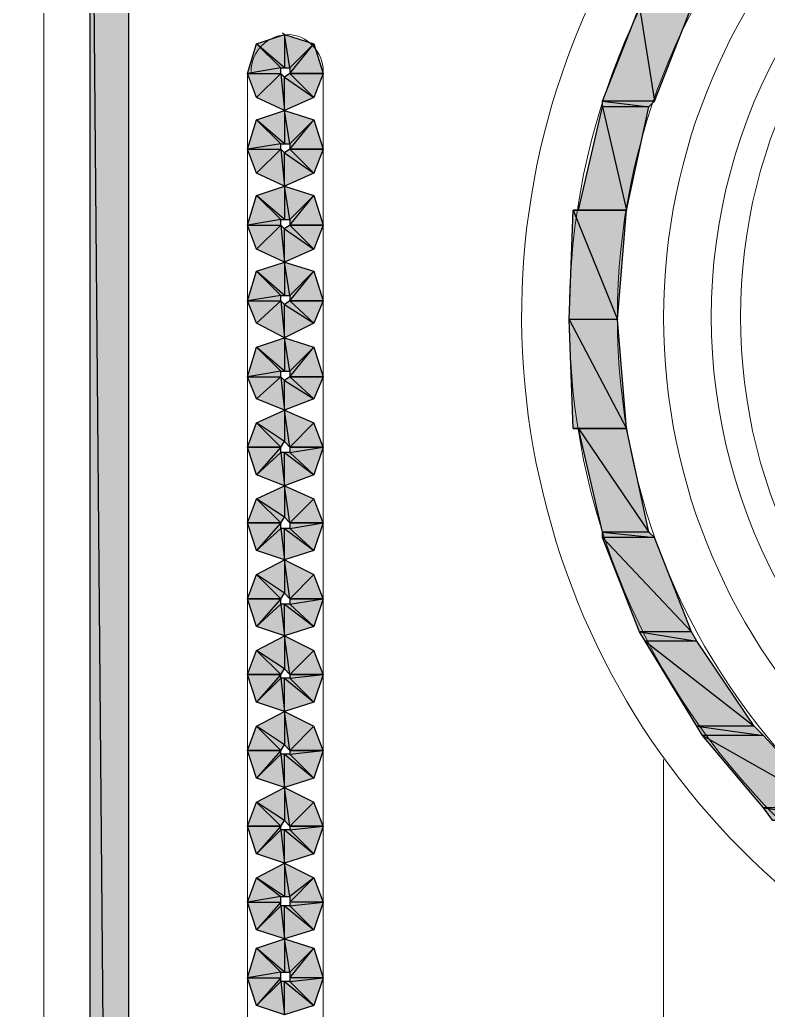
# Model space of a CAD drawing. Header units: millimetres. Extents: x 50 to 186, y -32 to 33.
# Drawn here: x 116.082 to 116.647, y -7.068 to -6.32 of the extents above; entities that cross this region are included whole.
import ezdxf

# ---------------------------------------------------------------- set-up
doc = ezdxf.new("R2010")
doc.units = ezdxf.units.MM
doc.layers.add('Prumada Eletrica', color=40, linetype='Continuous', lineweight=30)

msp = doc.modelspace()

# ---------------------------------------------------------------- hatches: boundary and pattern name
at = {"layer": 'Prumada Eletrica', "true_color": 0x000007}
h = msp.add_hatch(color=7, dxfattribs=at)
h.paths.add_polyline_path([(116.16438, -5.98433), (116.13505, -5.98433), (116.16438, -9.32817)])
h.paths.add_polyline_path([(116.13505, -5.98433), (116.16438, -9.32817), (116.13505, -9.32817)])
h = msp.add_hatch(color=7, dxfattribs=at)
h.paths.add_polyline_path([(116.589, -6.30977), (116.54989, -6.30977), (116.56106, -6.38101)])
h.paths.add_polyline_path([(116.54989, -6.30977), (116.56106, -6.38101), (116.52195, -6.38101)])
h = msp.add_hatch(color=7, dxfattribs=at)
h.paths.add_polyline_path([(116.31104, -6.36006), (116.2859, -6.36006), (116.30406, -6.33771)])
h.paths.add_polyline_path([(116.2859, -6.36006), (116.30406, -6.33771), (116.2859, -6.35587)])
h.paths.add_polyline_path([(116.30406, -6.33771), (116.2859, -6.35587), (116.28171, -6.33073)])
h.paths.add_polyline_path([(116.2859, -6.35587), (116.28171, -6.33073), (116.28171, -6.35587)])
h.paths.add_polyline_path([(116.28171, -6.33073), (116.28171, -6.35587), (116.26076, -6.33771)])
h.paths.add_polyline_path([(116.28171, -6.35587), (116.26076, -6.33771), (116.27892, -6.35587)])
h.paths.add_polyline_path([(116.26076, -6.33771), (116.27892, -6.35587), (116.25378, -6.36006)])
h.paths.add_polyline_path([(116.27892, -6.35587), (116.25378, -6.36006), (116.27892, -6.36006)])
h.paths.add_polyline_path([(116.25378, -6.36006), (116.27892, -6.36006), (116.26076, -6.37822)])
h = msp.add_hatch(color=7, dxfattribs=at)
h.paths.add_polyline_path([(116.26076, -6.37822), (116.27892, -6.36006), (116.28171, -6.38799)])
h.paths.add_polyline_path([(116.27892, -6.36006), (116.28171, -6.38799), (116.28171, -6.36285)])
h.paths.add_polyline_path([(116.28171, -6.38799), (116.28171, -6.36285), (116.30406, -6.37822)])
h.paths.add_polyline_path([(116.28171, -6.36285), (116.30406, -6.37822), (116.2859, -6.36006)])
h.paths.add_polyline_path([(116.30406, -6.37822), (116.2859, -6.36006), (116.31104, -6.36006)])
h = msp.add_hatch(color=7, dxfattribs=at)
h.paths.add_polyline_path([(116.55687, -6.3852), (116.52195, -6.3852), (116.54011, -6.46342)])
h.paths.add_polyline_path([(116.52195, -6.3852), (116.54011, -6.46342), (116.5038, -6.46342)])
h = msp.add_hatch(color=7, dxfattribs=at)
h.paths.add_polyline_path([(116.56106, -6.38101), (116.52195, -6.38101), (116.55687, -6.3852)])
h.paths.add_polyline_path([(116.52195, -6.38101), (116.55687, -6.3852), (116.52195, -6.3852)])
h = msp.add_hatch(color=7, dxfattribs=at)
h.paths.add_polyline_path([(116.31104, -6.41732), (116.2859, -6.41732), (116.30406, -6.39498)])
h.paths.add_polyline_path([(116.2859, -6.41732), (116.30406, -6.39498), (116.2859, -6.41313)])
h.paths.add_polyline_path([(116.30406, -6.39498), (116.2859, -6.41313), (116.28171, -6.38799)])
h.paths.add_polyline_path([(116.2859, -6.41313), (116.28171, -6.38799), (116.28171, -6.41313)])
h.paths.add_polyline_path([(116.28171, -6.38799), (116.28171, -6.41313), (116.26076, -6.39498)])
h.paths.add_polyline_path([(116.28171, -6.41313), (116.26076, -6.39498), (116.27892, -6.41313)])
h.paths.add_polyline_path([(116.26076, -6.39498), (116.27892, -6.41313), (116.25378, -6.41732)])
h.paths.add_polyline_path([(116.27892, -6.41313), (116.25378, -6.41732), (116.27892, -6.41732)])
h.paths.add_polyline_path([(116.25378, -6.41732), (116.27892, -6.41732), (116.26076, -6.43548)])
h = msp.add_hatch(color=7, dxfattribs=at)
h.paths.add_polyline_path([(116.26076, -6.43548), (116.27892, -6.41732), (116.28171, -6.44526)])
h.paths.add_polyline_path([(116.27892, -6.41732), (116.28171, -6.44526), (116.28171, -6.42012)])
h.paths.add_polyline_path([(116.28171, -6.44526), (116.28171, -6.42012), (116.30406, -6.43548)])
h.paths.add_polyline_path([(116.28171, -6.42012), (116.30406, -6.43548), (116.2859, -6.41732)])
h.paths.add_polyline_path([(116.30406, -6.43548), (116.2859, -6.41732), (116.31104, -6.41732)])
h = msp.add_hatch(color=7, dxfattribs=at)
h.paths.add_polyline_path([(116.31104, -6.47459), (116.2859, -6.47459), (116.30406, -6.45224)])
h.paths.add_polyline_path([(116.2859, -6.47459), (116.30406, -6.45224), (116.2859, -6.4704)])
h.paths.add_polyline_path([(116.30406, -6.45224), (116.2859, -6.4704), (116.28171, -6.44526)])
h.paths.add_polyline_path([(116.2859, -6.4704), (116.28171, -6.44526), (116.28171, -6.4704)])
h.paths.add_polyline_path([(116.28171, -6.44526), (116.28171, -6.4704), (116.26076, -6.45224)])
h.paths.add_polyline_path([(116.28171, -6.4704), (116.26076, -6.45224), (116.27892, -6.4704)])
h.paths.add_polyline_path([(116.26076, -6.45224), (116.27892, -6.4704), (116.25378, -6.47459)])
h.paths.add_polyline_path([(116.27892, -6.4704), (116.25378, -6.47459), (116.27892, -6.47459)])
h.paths.add_polyline_path([(116.25378, -6.47459), (116.27892, -6.47459), (116.26076, -6.49275)])
h = msp.add_hatch(color=7, dxfattribs=at)
h.paths.add_polyline_path([(116.54011, -6.46342), (116.49961, -6.46342), (116.53313, -6.54583)])
h.paths.add_polyline_path([(116.49961, -6.46342), (116.53313, -6.54583), (116.49681, -6.54583)])
h = msp.add_hatch(color=7, dxfattribs=at)
h.paths.add_polyline_path([(116.26076, -6.49275), (116.27892, -6.47459), (116.28171, -6.50253)])
h.paths.add_polyline_path([(116.27892, -6.47459), (116.28171, -6.50253), (116.28171, -6.47739)])
h.paths.add_polyline_path([(116.28171, -6.50253), (116.28171, -6.47739), (116.30406, -6.49275)])
h.paths.add_polyline_path([(116.28171, -6.47739), (116.30406, -6.49275), (116.2859, -6.47459)])
h.paths.add_polyline_path([(116.30406, -6.49275), (116.2859, -6.47459), (116.31104, -6.47459)])
h = msp.add_hatch(color=7, dxfattribs=at)
h.paths.add_polyline_path([(116.31104, -6.53186), (116.2859, -6.53186), (116.30406, -6.50951)])
h.paths.add_polyline_path([(116.2859, -6.53186), (116.30406, -6.50951), (116.2859, -6.52767)])
h.paths.add_polyline_path([(116.30406, -6.50951), (116.2859, -6.52767), (116.28171, -6.50253)])
h.paths.add_polyline_path([(116.2859, -6.52767), (116.28171, -6.50253), (116.28171, -6.52767)])
h.paths.add_polyline_path([(116.28171, -6.50253), (116.28171, -6.52767), (116.26076, -6.50951)])
h.paths.add_polyline_path([(116.28171, -6.52767), (116.26076, -6.50951), (116.27892, -6.52767)])
h.paths.add_polyline_path([(116.26076, -6.50951), (116.27892, -6.52767), (116.25378, -6.53186)])
h.paths.add_polyline_path([(116.27892, -6.52767), (116.25378, -6.53186), (116.27892, -6.53186)])
h.paths.add_polyline_path([(116.25378, -6.53186), (116.27892, -6.53186), (116.26076, -6.54862)])
h = msp.add_hatch(color=7, dxfattribs=at)
h.paths.add_polyline_path([(116.26076, -6.54862), (116.27892, -6.53186), (116.28171, -6.55979)])
h.paths.add_polyline_path([(116.27892, -6.53186), (116.28171, -6.55979), (116.28171, -6.53465)])
h.paths.add_polyline_path([(116.28171, -6.55979), (116.28171, -6.53465), (116.30406, -6.54862)])
h.paths.add_polyline_path([(116.28171, -6.53465), (116.30406, -6.54862), (116.2859, -6.53186)])
h.paths.add_polyline_path([(116.30406, -6.54862), (116.2859, -6.53186), (116.31104, -6.53186)])
h = msp.add_hatch(color=7, dxfattribs=at)
h.paths.add_polyline_path([(116.53313, -6.54583), (116.49681, -6.54583), (116.54011, -6.62823)])
h.paths.add_polyline_path([(116.49681, -6.54583), (116.54011, -6.62823), (116.49961, -6.62823)])
h = msp.add_hatch(color=7, dxfattribs=at)
h.paths.add_polyline_path([(116.31104, -6.58913), (116.2859, -6.58913), (116.30406, -6.56678)])
h.paths.add_polyline_path([(116.2859, -6.58913), (116.30406, -6.56678), (116.2859, -6.58494)])
h.paths.add_polyline_path([(116.30406, -6.56678), (116.2859, -6.58494), (116.28171, -6.55979)])
h.paths.add_polyline_path([(116.2859, -6.58494), (116.28171, -6.55979), (116.28171, -6.58494)])
h.paths.add_polyline_path([(116.28171, -6.55979), (116.28171, -6.58494), (116.26076, -6.56678)])
h.paths.add_polyline_path([(116.28171, -6.58494), (116.26076, -6.56678), (116.27892, -6.58494)])
h.paths.add_polyline_path([(116.26076, -6.56678), (116.27892, -6.58494), (116.25378, -6.58913)])
h.paths.add_polyline_path([(116.27892, -6.58494), (116.25378, -6.58913), (116.27892, -6.58913)])
h.paths.add_polyline_path([(116.25378, -6.58913), (116.27892, -6.58913), (116.26076, -6.60589)])
h = msp.add_hatch(color=7, dxfattribs=at)
h.paths.add_polyline_path([(116.26076, -6.60589), (116.27892, -6.58913), (116.28171, -6.61427)])
h.paths.add_polyline_path([(116.27892, -6.58913), (116.28171, -6.61427), (116.28171, -6.59192)])
h.paths.add_polyline_path([(116.28171, -6.61427), (116.28171, -6.59192), (116.30406, -6.60589)])
h.paths.add_polyline_path([(116.28171, -6.59192), (116.30406, -6.60589), (116.2859, -6.58913)])
h.paths.add_polyline_path([(116.30406, -6.60589), (116.2859, -6.58913), (116.31104, -6.58913)])
h = msp.add_hatch(color=7, dxfattribs=at)
h.paths.add_polyline_path([(116.31104, -6.6422), (116.30406, -6.62404), (116.2859, -6.6422)])
h.paths.add_polyline_path([(116.30406, -6.62404), (116.2859, -6.6422), (116.28171, -6.61427)])
h.paths.add_polyline_path([(116.2859, -6.6422), (116.28171, -6.61427), (116.28171, -6.63801)])
h.paths.add_polyline_path([(116.28171, -6.61427), (116.28171, -6.63801), (116.26076, -6.62404)])
h.paths.add_polyline_path([(116.28171, -6.63801), (116.26076, -6.62404), (116.27892, -6.6422)])
h.paths.add_polyline_path([(116.26076, -6.62404), (116.27892, -6.6422), (116.25378, -6.6422)])
h = msp.add_hatch(color=7, dxfattribs=at)
h.paths.add_polyline_path([(116.54011, -6.62823), (116.5038, -6.62823), (116.55687, -6.70645)])
h.paths.add_polyline_path([(116.5038, -6.62823), (116.55687, -6.70645), (116.52195, -6.70645)])
h = msp.add_hatch(color=7, dxfattribs=at)
h.paths.add_polyline_path([(116.25378, -6.6422), (116.27892, -6.6422), (116.26076, -6.66315)])
h.paths.add_polyline_path([(116.27892, -6.6422), (116.26076, -6.66315), (116.27892, -6.64639)])
h.paths.add_polyline_path([(116.26076, -6.66315), (116.27892, -6.64639), (116.28171, -6.67153)])
h.paths.add_polyline_path([(116.27892, -6.64639), (116.28171, -6.67153), (116.28171, -6.64639)])
h.paths.add_polyline_path([(116.28171, -6.67153), (116.28171, -6.64639), (116.30406, -6.66315)])
h.paths.add_polyline_path([(116.28171, -6.64639), (116.30406, -6.66315), (116.2859, -6.64639)])
h.paths.add_polyline_path([(116.30406, -6.66315), (116.2859, -6.64639), (116.31104, -6.6422)])
h.paths.add_polyline_path([(116.2859, -6.64639), (116.31104, -6.6422), (116.2859, -6.6422)])
h = msp.add_hatch(color=7, dxfattribs=at)
h.paths.add_polyline_path([(116.31104, -6.69947), (116.30406, -6.68131), (116.2859, -6.69947)])
h.paths.add_polyline_path([(116.30406, -6.68131), (116.2859, -6.69947), (116.28171, -6.67153)])
h.paths.add_polyline_path([(116.2859, -6.69947), (116.28171, -6.67153), (116.28171, -6.69528)])
h.paths.add_polyline_path([(116.28171, -6.67153), (116.28171, -6.69528), (116.26076, -6.68131)])
h.paths.add_polyline_path([(116.28171, -6.69528), (116.26076, -6.68131), (116.27892, -6.69947)])
h.paths.add_polyline_path([(116.26076, -6.68131), (116.27892, -6.69947), (116.25378, -6.69947)])
h = msp.add_hatch(color=7, dxfattribs=at)
h.paths.add_polyline_path([(116.25378, -6.69947), (116.27892, -6.69947), (116.26076, -6.72042)])
h.paths.add_polyline_path([(116.27892, -6.69947), (116.26076, -6.72042), (116.27892, -6.70366)])
h.paths.add_polyline_path([(116.26076, -6.72042), (116.27892, -6.70366), (116.28171, -6.7274)])
h.paths.add_polyline_path([(116.27892, -6.70366), (116.28171, -6.7274), (116.28171, -6.70366)])
h.paths.add_polyline_path([(116.28171, -6.7274), (116.28171, -6.70366), (116.30406, -6.72042)])
h.paths.add_polyline_path([(116.28171, -6.70366), (116.30406, -6.72042), (116.2859, -6.70366)])
h.paths.add_polyline_path([(116.30406, -6.72042), (116.2859, -6.70366), (116.31104, -6.69947)])
h.paths.add_polyline_path([(116.2859, -6.70366), (116.31104, -6.69947), (116.2859, -6.69947)])
h = msp.add_hatch(color=7, dxfattribs=at)
h.paths.add_polyline_path([(116.55687, -6.70645), (116.52195, -6.70645), (116.56106, -6.71064)])
h.paths.add_polyline_path([(116.52195, -6.70645), (116.56106, -6.71064), (116.52195, -6.71064)])
h = msp.add_hatch(color=7, dxfattribs=at)
h.paths.add_polyline_path([(116.56106, -6.71064), (116.52195, -6.71064), (116.589, -6.78188)])
h.paths.add_polyline_path([(116.52195, -6.71064), (116.589, -6.78188), (116.54989, -6.78188)])
h = msp.add_hatch(color=7, dxfattribs=at)
h.paths.add_polyline_path([(116.31104, -6.75674), (116.30406, -6.73858), (116.2859, -6.75674)])
h.paths.add_polyline_path([(116.30406, -6.73858), (116.2859, -6.75674), (116.28171, -6.7274)])
h.paths.add_polyline_path([(116.2859, -6.75674), (116.28171, -6.7274), (116.28171, -6.75255)])
h.paths.add_polyline_path([(116.28171, -6.7274), (116.28171, -6.75255), (116.26076, -6.73858)])
h.paths.add_polyline_path([(116.28171, -6.75255), (116.26076, -6.73858), (116.27892, -6.75674)])
h.paths.add_polyline_path([(116.26076, -6.73858), (116.27892, -6.75674), (116.25378, -6.75674)])
h = msp.add_hatch(color=7, dxfattribs=at)
h.paths.add_polyline_path([(116.25378, -6.75674), (116.27892, -6.75674), (116.26076, -6.77769)])
h.paths.add_polyline_path([(116.27892, -6.75674), (116.26076, -6.77769), (116.27892, -6.76093)])
h.paths.add_polyline_path([(116.26076, -6.77769), (116.27892, -6.76093), (116.28171, -6.78467)])
h.paths.add_polyline_path([(116.27892, -6.76093), (116.28171, -6.78467), (116.28171, -6.76093)])
h.paths.add_polyline_path([(116.28171, -6.78467), (116.28171, -6.76093), (116.30406, -6.77769)])
h.paths.add_polyline_path([(116.28171, -6.76093), (116.30406, -6.77769), (116.2859, -6.76093)])
h.paths.add_polyline_path([(116.30406, -6.77769), (116.2859, -6.76093), (116.31104, -6.75674)])
h.paths.add_polyline_path([(116.2859, -6.76093), (116.31104, -6.75674), (116.2859, -6.75674)])
h = msp.add_hatch(color=7, dxfattribs=at)
h.paths.add_polyline_path([(116.589, -6.78188), (116.54989, -6.78188), (116.59319, -6.78886)])
h.paths.add_polyline_path([(116.54989, -6.78188), (116.59319, -6.78886), (116.55408, -6.78886)])
h = msp.add_hatch(color=7, dxfattribs=at)
h.paths.add_polyline_path([(116.31104, -6.814), (116.30406, -6.79585), (116.2859, -6.814)])
h.paths.add_polyline_path([(116.30406, -6.79585), (116.2859, -6.814), (116.28171, -6.78467)])
h.paths.add_polyline_path([(116.2859, -6.814), (116.28171, -6.78467), (116.28171, -6.80981)])
h.paths.add_polyline_path([(116.28171, -6.78467), (116.28171, -6.80981), (116.26076, -6.79585)])
h.paths.add_polyline_path([(116.28171, -6.80981), (116.26076, -6.79585), (116.27892, -6.814)])
h.paths.add_polyline_path([(116.26076, -6.79585), (116.27892, -6.814), (116.25378, -6.814)])
h = msp.add_hatch(color=7, dxfattribs=at)
h.paths.add_polyline_path([(116.59319, -6.78886), (116.55408, -6.78886), (116.63649, -6.85311)])
h.paths.add_polyline_path([(116.55408, -6.78886), (116.63649, -6.85311), (116.59319, -6.85311)])
h = msp.add_hatch(color=7, dxfattribs=at)
h.paths.add_polyline_path([(116.25378, -6.814), (116.27892, -6.814), (116.26076, -6.83496)])
h.paths.add_polyline_path([(116.27892, -6.814), (116.26076, -6.83496), (116.27892, -6.8168)])
h.paths.add_polyline_path([(116.26076, -6.83496), (116.27892, -6.8168), (116.28171, -6.84194)])
h.paths.add_polyline_path([(116.27892, -6.8168), (116.28171, -6.84194), (116.28171, -6.8168)])
h.paths.add_polyline_path([(116.28171, -6.84194), (116.28171, -6.8168), (116.30406, -6.83496)])
h.paths.add_polyline_path([(116.28171, -6.8168), (116.30406, -6.83496), (116.2859, -6.8168)])
h.paths.add_polyline_path([(116.30406, -6.83496), (116.2859, -6.8168), (116.31104, -6.814)])
h.paths.add_polyline_path([(116.2859, -6.8168), (116.31104, -6.814), (116.2859, -6.814)])
h = msp.add_hatch(color=7, dxfattribs=at)
h.paths.add_polyline_path([(116.31104, -6.87127), (116.30406, -6.85311), (116.2859, -6.87127)])
h.paths.add_polyline_path([(116.30406, -6.85311), (116.2859, -6.87127), (116.28171, -6.84194)])
h.paths.add_polyline_path([(116.2859, -6.87127), (116.28171, -6.84194), (116.28171, -6.86708)])
h.paths.add_polyline_path([(116.28171, -6.84194), (116.28171, -6.86708), (116.26076, -6.85311)])
h.paths.add_polyline_path([(116.28171, -6.86708), (116.26076, -6.85311), (116.27892, -6.87127)])
h.paths.add_polyline_path([(116.26076, -6.85311), (116.27892, -6.87127), (116.25378, -6.87127)])
h = msp.add_hatch(color=7, dxfattribs=at)
h.paths.add_polyline_path([(116.63649, -6.85311), (116.59319, -6.85311), (116.64347, -6.8601)])
h.paths.add_polyline_path([(116.59319, -6.85311), (116.64347, -6.8601), (116.59738, -6.8601)])
h = msp.add_hatch(color=7, dxfattribs=at)
h.paths.add_polyline_path([(116.64347, -6.8601), (116.59738, -6.8601), (116.69375, -6.91457)])
h.paths.add_polyline_path([(116.59738, -6.8601), (116.69375, -6.91457), (116.64347, -6.91457)])
h = msp.add_hatch(color=7, dxfattribs=at)
h.paths.add_polyline_path([(116.25378, -6.87127), (116.27892, -6.87127), (116.26076, -6.89222)])
h.paths.add_polyline_path([(116.27892, -6.87127), (116.26076, -6.89222), (116.27892, -6.87406)])
h.paths.add_polyline_path([(116.26076, -6.89222), (116.27892, -6.87406), (116.28171, -6.89921)])
h.paths.add_polyline_path([(116.27892, -6.87406), (116.28171, -6.89921), (116.28171, -6.87406)])
h.paths.add_polyline_path([(116.28171, -6.89921), (116.28171, -6.87406), (116.30406, -6.89222)])
h.paths.add_polyline_path([(116.28171, -6.87406), (116.30406, -6.89222), (116.2859, -6.87406)])
h.paths.add_polyline_path([(116.30406, -6.89222), (116.2859, -6.87406), (116.31104, -6.87127)])
h.paths.add_polyline_path([(116.2859, -6.87406), (116.31104, -6.87127), (116.2859, -6.87127)])
h = msp.add_hatch(color=7, dxfattribs=at)
h.paths.add_polyline_path([(116.31104, -6.92854), (116.30406, -6.91038), (116.2859, -6.92854)])
h.paths.add_polyline_path([(116.30406, -6.91038), (116.2859, -6.92854), (116.28171, -6.89921)])
h.paths.add_polyline_path([(116.2859, -6.92854), (116.28171, -6.89921), (116.28171, -6.92435)])
h.paths.add_polyline_path([(116.28171, -6.89921), (116.28171, -6.92435), (116.26076, -6.91038)])
h.paths.add_polyline_path([(116.28171, -6.92435), (116.26076, -6.91038), (116.27892, -6.92854)])
h.paths.add_polyline_path([(116.26076, -6.91038), (116.27892, -6.92854), (116.25378, -6.92854)])
h = msp.add_hatch(color=7, dxfattribs=at)
h.paths.add_polyline_path([(116.69375, -6.91457), (116.64347, -6.91457), (116.70772, -6.92435)])
h.paths.add_polyline_path([(116.64347, -6.91457), (116.70772, -6.92435), (116.65046, -6.92435)])
h = msp.add_hatch(color=7, dxfattribs=at)
h.paths.add_polyline_path([(116.25378, -6.92854), (116.27892, -6.92854), (116.26076, -6.94949)])
h.paths.add_polyline_path([(116.27892, -6.92854), (116.26076, -6.94949), (116.27892, -6.93133)])
h.paths.add_polyline_path([(116.26076, -6.94949), (116.27892, -6.93133), (116.28171, -6.95647)])
h.paths.add_polyline_path([(116.27892, -6.93133), (116.28171, -6.95647), (116.28171, -6.93133)])
h.paths.add_polyline_path([(116.28171, -6.95647), (116.28171, -6.93133), (116.30406, -6.94949)])
h.paths.add_polyline_path([(116.28171, -6.93133), (116.30406, -6.94949), (116.2859, -6.93133)])
h.paths.add_polyline_path([(116.30406, -6.94949), (116.2859, -6.93133), (116.31104, -6.92854)])
h.paths.add_polyline_path([(116.2859, -6.93133), (116.31104, -6.92854), (116.2859, -6.92854)])
h = msp.add_hatch(color=7, dxfattribs=at)
h.paths.add_polyline_path([(116.30406, -7.00676), (116.2859, -6.9886), (116.31104, -6.98581)])
h.paths.add_polyline_path([(116.2859, -6.9886), (116.31104, -6.98581), (116.2859, -6.98581)])
h.paths.add_polyline_path([(116.31104, -6.98581), (116.2859, -6.98581), (116.30406, -6.96765)])
h.paths.add_polyline_path([(116.2859, -6.98581), (116.30406, -6.96765), (116.2859, -6.98161)])
h.paths.add_polyline_path([(116.30406, -6.96765), (116.2859, -6.98161), (116.28171, -6.95647)])
h.paths.add_polyline_path([(116.2859, -6.98161), (116.28171, -6.95647), (116.28171, -6.98161)])
h.paths.add_polyline_path([(116.28171, -6.95647), (116.28171, -6.98161), (116.26076, -6.96765)])
h.paths.add_polyline_path([(116.28171, -6.98161), (116.26076, -6.96765), (116.27892, -6.98161)])
h.paths.add_polyline_path([(116.26076, -6.96765), (116.27892, -6.98161), (116.25378, -6.98581)])
h.paths.add_polyline_path([(116.27892, -6.98161), (116.25378, -6.98581), (116.27892, -6.98581)])
h.paths.add_polyline_path([(116.25378, -6.98581), (116.27892, -6.98581), (116.26076, -7.00676)])
h.paths.add_polyline_path([(116.27892, -6.98581), (116.26076, -7.00676), (116.27892, -6.9886)])
h.paths.add_polyline_path([(116.26076, -7.00676), (116.27892, -6.9886), (116.28171, -7.01374)])
h.paths.add_polyline_path([(116.27892, -6.9886), (116.28171, -7.01374), (116.28171, -6.9886)])
h.paths.add_polyline_path([(116.28171, -7.01374), (116.28171, -6.9886), (116.30406, -7.00676)])
h.paths.add_polyline_path([(116.28171, -6.9886), (116.30406, -7.00676), (116.2859, -6.9886)])
h = msp.add_hatch(color=7, dxfattribs=at)
h.paths.add_polyline_path([(116.30406, -7.06402), (116.2859, -7.04587), (116.31104, -7.04307)])
h.paths.add_polyline_path([(116.2859, -7.04587), (116.31104, -7.04307), (116.2859, -7.04307)])
h.paths.add_polyline_path([(116.31104, -7.04307), (116.2859, -7.04307), (116.30406, -7.02072)])
h.paths.add_polyline_path([(116.2859, -7.04307), (116.30406, -7.02072), (116.2859, -7.03888)])
h.paths.add_polyline_path([(116.30406, -7.02072), (116.2859, -7.03888), (116.28171, -7.01374)])
h.paths.add_polyline_path([(116.2859, -7.03888), (116.28171, -7.01374), (116.28171, -7.03888)])
h.paths.add_polyline_path([(116.28171, -7.01374), (116.28171, -7.03888), (116.26076, -7.02072)])
h.paths.add_polyline_path([(116.28171, -7.03888), (116.26076, -7.02072), (116.27892, -7.03888)])
h.paths.add_polyline_path([(116.26076, -7.02072), (116.27892, -7.03888), (116.25378, -7.04307)])
h.paths.add_polyline_path([(116.27892, -7.03888), (116.25378, -7.04307), (116.27892, -7.04307)])
h.paths.add_polyline_path([(116.25378, -7.04307), (116.27892, -7.04307), (116.26076, -7.06402)])
h.paths.add_polyline_path([(116.27892, -7.04307), (116.26076, -7.06402), (116.27892, -7.04587)])
h.paths.add_polyline_path([(116.26076, -7.06402), (116.27892, -7.04587), (116.28171, -7.07101)])
h.paths.add_polyline_path([(116.27892, -7.04587), (116.28171, -7.07101), (116.28171, -7.04587)])
h.paths.add_polyline_path([(116.28171, -7.07101), (116.28171, -7.04587), (116.30406, -7.06402)])
h.paths.add_polyline_path([(116.28171, -7.04587), (116.30406, -7.06402), (116.2859, -7.04587)])

# ---------------------------------------------------------------- linework, layer by layer
at = {"layer": 'Prumada Eletrica', "color": 7, "linetype": 'Continuous', "lineweight": 20, "true_color": 0x000007}
for points in [[(114.24803, -5.61978), (116.10013, -5.61978), (116.10013, -9.32817), (114.24803, -9.32817)], [(116.10013, -5.61978), (117.95223, -5.61978), (117.95223, -9.32817), (116.10013, -9.32817)]]:
    msp.add_lwpolyline(points, close=True, dxfattribs=at)
for points in [[(116.16438, -9.32817), (116.16438, -5.76923), (116.16438, -5.76923)], [(116.10013, -5.84884), (116.10013, -9.32817), (114.24803, -9.32817), (114.24803, -5.84884)], [(117.95223, -5.84884), (117.95223, -9.32817), (116.10013, -9.32817), (116.10013, -5.84884)], [(116.13505, -5.98433), (116.13505, -9.32817), (116.16438, -9.32817), (116.12108, -9.32817)], [(116.28171, -6.33073), (116.28031, -6.32933), (116.28031, -6.32933)], [(116.25378, -7.26795), (116.25378, -6.36006), (116.25378, -6.36006)], [(116.31104, -6.36006), (116.31104, -7.26795), (116.31104, -7.26795)], [(116.28171, -6.80004), (116.28171, -6.78467), (116.28171, -6.78467)], [(116.56805, -7.22186), (116.56805, -6.87825), (116.56805, -6.87825)]]:
    msp.add_lwpolyline(points, dxfattribs=at)
at = {"layer": 'Prumada Eletrica', "color": 7, "linetype": 'Continuous', "lineweight": -2, "true_color": 0x000007}
for points in [[(116.16438, -5.98433), (116.13505, -5.98433), (116.16438, -9.32817)], [(116.13505, -5.98433), (116.16438, -9.32817), (116.13505, -9.32817)], [(116.54989, -6.30977), (116.56106, -6.38101), (116.52195, -6.38101)], [(116.589, -6.30977), (116.54989, -6.30977), (116.56106, -6.38101)], [(116.28171, -6.33073), (116.28171, -6.35587), (116.26076, -6.33771)], [(116.30406, -6.33771), (116.2859, -6.35587), (116.28171, -6.33073)], [(116.2859, -6.35587), (116.28171, -6.33073), (116.28171, -6.35587)], [(116.26076, -6.33771), (116.27892, -6.35587), (116.25378, -6.36006)], [(116.28171, -6.35587), (116.26076, -6.33771), (116.27892, -6.35587)], [(116.31104, -6.36006), (116.2859, -6.36006), (116.30406, -6.33771)], [(116.2859, -6.36006), (116.30406, -6.33771), (116.2859, -6.35587)], [(116.27892, -6.35587), (116.25378, -6.36006), (116.27892, -6.36006)], [(116.25378, -6.36006), (116.27892, -6.36006), (116.26076, -6.37822)], [(116.26076, -6.37822), (116.27892, -6.36006), (116.28171, -6.38799)], [(116.27892, -6.36006), (116.28171, -6.38799), (116.28171, -6.36285)], [(116.28171, -6.36285), (116.30406, -6.37822), (116.2859, -6.36006)], [(116.28171, -6.38799), (116.28171, -6.36285), (116.30406, -6.37822)], [(116.30406, -6.37822), (116.2859, -6.36006), (116.31104, -6.36006)], [(116.52195, -6.3852), (116.54011, -6.46342), (116.5038, -6.46342)], [(116.56106, -6.38101), (116.52195, -6.38101), (116.55687, -6.3852)], [(116.52195, -6.38101), (116.55687, -6.3852), (116.52195, -6.3852)], [(116.55687, -6.3852), (116.52195, -6.3852), (116.54011, -6.46342)], [(116.26076, -6.39498), (116.27892, -6.41313), (116.25378, -6.41732)], [(116.28171, -6.38799), (116.28171, -6.41313), (116.26076, -6.39498)], [(116.28171, -6.41313), (116.26076, -6.39498), (116.27892, -6.41313)], [(116.30406, -6.39498), (116.2859, -6.41313), (116.28171, -6.38799)], [(116.2859, -6.41313), (116.28171, -6.38799), (116.28171, -6.41313)], [(116.31104, -6.41732), (116.2859, -6.41732), (116.30406, -6.39498)], [(116.2859, -6.41732), (116.30406, -6.39498), (116.2859, -6.41313)], [(116.27892, -6.41313), (116.25378, -6.41732), (116.27892, -6.41732)], [(116.25378, -6.41732), (116.27892, -6.41732), (116.26076, -6.43548)], [(116.26076, -6.43548), (116.27892, -6.41732), (116.28171, -6.44526)], [(116.27892, -6.41732), (116.28171, -6.44526), (116.28171, -6.42012)], [(116.28171, -6.42012), (116.30406, -6.43548), (116.2859, -6.41732)], [(116.30406, -6.43548), (116.2859, -6.41732), (116.31104, -6.41732)], [(116.28171, -6.44526), (116.28171, -6.42012), (116.30406, -6.43548)], [(116.28171, -6.44526), (116.28171, -6.4704), (116.26076, -6.45224)], [(116.30406, -6.45224), (116.2859, -6.4704), (116.28171, -6.44526)], [(116.2859, -6.4704), (116.28171, -6.44526), (116.28171, -6.4704)], [(116.26076, -6.45224), (116.27892, -6.4704), (116.25378, -6.47459)], [(116.28171, -6.4704), (116.26076, -6.45224), (116.27892, -6.4704)], [(116.31104, -6.47459), (116.2859, -6.47459), (116.30406, -6.45224)], [(116.2859, -6.47459), (116.30406, -6.45224), (116.2859, -6.4704)], [(116.49961, -6.46342), (116.53313, -6.54583), (116.49681, -6.54583)], [(116.5038, -6.46342), (116.54011, -6.46342), (116.49961, -6.46342)], [(116.54011, -6.46342), (116.49961, -6.46342), (116.53313, -6.54583)], [(116.54011, -6.46342), (116.5038, -6.46342)], [(116.27892, -6.4704), (116.25378, -6.47459), (116.27892, -6.47459)], [(116.25378, -6.47459), (116.27892, -6.47459), (116.26076, -6.49275)], [(116.26076, -6.49275), (116.27892, -6.47459), (116.28171, -6.50253)], [(116.27892, -6.47459), (116.28171, -6.50253), (116.28171, -6.47739)], [(116.28171, -6.47739), (116.30406, -6.49275), (116.2859, -6.47459)], [(116.30406, -6.49275), (116.2859, -6.47459), (116.31104, -6.47459)], [(116.28171, -6.50253), (116.28171, -6.47739), (116.30406, -6.49275)], [(116.28171, -6.50253), (116.28171, -6.52767), (116.26076, -6.50951)], [(116.30406, -6.50951), (116.2859, -6.52767), (116.28171, -6.50253)], [(116.2859, -6.52767), (116.28171, -6.50253), (116.28171, -6.52767)], [(116.26076, -6.50951), (116.27892, -6.52767), (116.25378, -6.53186)], [(116.28171, -6.52767), (116.26076, -6.50951), (116.27892, -6.52767)], [(116.31104, -6.53186), (116.2859, -6.53186), (116.30406, -6.50951)], [(116.2859, -6.53186), (116.30406, -6.50951), (116.2859, -6.52767)], [(116.27892, -6.52767), (116.25378, -6.53186), (116.27892, -6.53186)], [(116.25378, -6.53186), (116.27892, -6.53186), (116.26076, -6.54862)], [(116.26076, -6.54862), (116.27892, -6.53186), (116.28171, -6.55979)], [(116.27892, -6.53186), (116.28171, -6.55979), (116.28171, -6.53465)], [(116.28171, -6.53465), (116.30406, -6.54862), (116.2859, -6.53186)], [(116.28171, -6.55979), (116.28171, -6.53465), (116.30406, -6.54862)], [(116.30406, -6.54862), (116.2859, -6.53186), (116.31104, -6.53186)], [(116.53313, -6.54583), (116.49681, -6.54583), (116.54011, -6.62823)], [(116.49681, -6.54583), (116.54011, -6.62823), (116.49961, -6.62823)], [(116.26076, -6.56678), (116.27892, -6.58494), (116.25378, -6.58913)], [(116.28171, -6.55979), (116.28171, -6.58494), (116.26076, -6.56678)], [(116.28171, -6.58494), (116.26076, -6.56678), (116.27892, -6.58494)], [(116.30406, -6.56678), (116.2859, -6.58494), (116.28171, -6.55979)], [(116.2859, -6.58494), (116.28171, -6.55979), (116.28171, -6.58494)], [(116.31104, -6.58913), (116.2859, -6.58913), (116.30406, -6.56678)], [(116.2859, -6.58913), (116.30406, -6.56678), (116.2859, -6.58494)], [(116.27892, -6.58494), (116.25378, -6.58913), (116.27892, -6.58913)], [(116.25378, -6.58913), (116.27892, -6.58913), (116.26076, -6.60589)], [(116.26076, -6.60589), (116.27892, -6.58913), (116.28171, -6.61427)], [(116.27892, -6.58913), (116.28171, -6.61427), (116.28171, -6.59192)], [(116.28171, -6.59192), (116.30406, -6.60589), (116.2859, -6.58913)], [(116.30406, -6.60589), (116.2859, -6.58913), (116.31104, -6.58913)], [(116.28171, -6.61427), (116.28171, -6.59192), (116.30406, -6.60589)], [(116.28171, -6.61427), (116.28171, -6.63801), (116.26076, -6.62404)], [(116.30406, -6.62404), (116.2859, -6.6422), (116.28171, -6.61427)], [(116.2859, -6.6422), (116.28171, -6.61427), (116.28171, -6.63801)], [(116.26076, -6.62404), (116.27892, -6.6422), (116.25378, -6.6422)], [(116.28171, -6.63801), (116.26076, -6.62404), (116.27892, -6.6422)], [(116.31104, -6.6422), (116.30406, -6.62404), (116.2859, -6.6422)], [(116.54011, -6.62823), (116.49961, -6.62823)], [(116.49961, -6.62823), (116.54011, -6.62823), (116.5038, -6.62823)], [(116.54011, -6.62823), (116.5038, -6.62823), (116.55687, -6.70645)], [(116.5038, -6.62823), (116.55687, -6.70645), (116.52195, -6.70645)], [(116.25378, -6.6422), (116.27892, -6.6422), (116.26076, -6.66315)], [(116.27892, -6.6422), (116.26076, -6.66315), (116.27892, -6.64639)], [(116.26076, -6.66315), (116.27892, -6.64639), (116.28171, -6.67153)], [(116.27892, -6.64639), (116.28171, -6.67153), (116.28171, -6.64639)], [(116.28171, -6.67153), (116.28171, -6.64639), (116.30406, -6.66315)], [(116.28171, -6.64639), (116.30406, -6.66315), (116.2859, -6.64639)], [(116.30406, -6.66315), (116.2859, -6.64639), (116.31104, -6.6422)], [(116.2859, -6.64639), (116.31104, -6.6422), (116.2859, -6.6422)], [(116.28171, -6.67153), (116.28171, -6.69528), (116.26076, -6.68131)], [(116.30406, -6.68131), (116.2859, -6.69947), (116.28171, -6.67153)], [(116.2859, -6.69947), (116.28171, -6.67153), (116.28171, -6.69528)], [(116.26076, -6.68131), (116.27892, -6.69947), (116.25378, -6.69947)], [(116.28171, -6.69528), (116.26076, -6.68131), (116.27892, -6.69947)], [(116.31104, -6.69947), (116.30406, -6.68131), (116.2859, -6.69947)], [(116.25378, -6.69947), (116.27892, -6.69947), (116.26076, -6.72042)], [(116.27892, -6.69947), (116.26076, -6.72042), (116.27892, -6.70366)], [(116.30406, -6.72042), (116.2859, -6.70366), (116.31104, -6.69947)], [(116.2859, -6.70366), (116.31104, -6.69947), (116.2859, -6.69947)], [(116.26076, -6.72042), (116.27892, -6.70366), (116.28171, -6.7274)], [(116.27892, -6.70366), (116.28171, -6.7274), (116.28171, -6.70366)], [(116.28171, -6.7274), (116.28171, -6.70366), (116.30406, -6.72042)], [(116.28171, -6.70366), (116.30406, -6.72042), (116.2859, -6.70366)], [(116.55687, -6.70645), (116.52195, -6.70645), (116.56106, -6.71064)], [(116.52195, -6.70645), (116.56106, -6.71064), (116.52195, -6.71064)], [(116.56106, -6.71064), (116.52195, -6.71064), (116.589, -6.78188)], [(116.52195, -6.71064), (116.589, -6.78188), (116.54989, -6.78188)], [(116.28171, -6.7274), (116.28171, -6.75255), (116.26076, -6.73858)], [(116.30406, -6.73858), (116.2859, -6.75674), (116.28171, -6.7274)], [(116.2859, -6.75674), (116.28171, -6.7274), (116.28171, -6.75255)], [(116.26076, -6.73858), (116.27892, -6.75674), (116.25378, -6.75674)], [(116.28171, -6.75255), (116.26076, -6.73858), (116.27892, -6.75674)], [(116.31104, -6.75674), (116.30406, -6.73858), (116.2859, -6.75674)], [(116.25378, -6.75674), (116.27892, -6.75674), (116.26076, -6.77769)], [(116.27892, -6.75674), (116.26076, -6.77769), (116.27892, -6.76093)], [(116.26076, -6.77769), (116.27892, -6.76093), (116.28171, -6.78467)], [(116.27892, -6.76093), (116.28171, -6.78467), (116.28171, -6.76093)], [(116.28171, -6.78467), (116.28171, -6.76093), (116.30406, -6.77769)], [(116.28171, -6.76093), (116.30406, -6.77769), (116.2859, -6.76093)], [(116.30406, -6.77769), (116.2859, -6.76093), (116.31104, -6.75674)], [(116.2859, -6.76093), (116.31104, -6.75674), (116.2859, -6.75674)], [(116.589, -6.78188), (116.54989, -6.78188), (116.59319, -6.78886)], [(116.54989, -6.78188), (116.59319, -6.78886), (116.55408, -6.78886)], [(116.28171, -6.78467), (116.28171, -6.80981), (116.26076, -6.79585)], [(116.30406, -6.79585), (116.2859, -6.814), (116.28171, -6.78467)], [(116.2859, -6.814), (116.28171, -6.78467), (116.28171, -6.80981)], [(116.59319, -6.78886), (116.55408, -6.78886), (116.63649, -6.85311)], [(116.55408, -6.78886), (116.63649, -6.85311), (116.59319, -6.85311)], [(116.26076, -6.79585), (116.27892, -6.814), (116.25378, -6.814)], [(116.28171, -6.80981), (116.26076, -6.79585), (116.27892, -6.814)], [(116.31104, -6.814), (116.30406, -6.79585), (116.2859, -6.814)], [(116.25378, -6.814), (116.27892, -6.814), (116.26076, -6.83496)], [(116.27892, -6.814), (116.26076, -6.83496), (116.27892, -6.8168)], [(116.26076, -6.83496), (116.27892, -6.8168), (116.28171, -6.84194)], [(116.27892, -6.8168), (116.28171, -6.84194), (116.28171, -6.8168)], [(116.28171, -6.84194), (116.28171, -6.8168), (116.30406, -6.83496)], [(116.28171, -6.8168), (116.30406, -6.83496), (116.2859, -6.8168)], [(116.30406, -6.83496), (116.2859, -6.8168), (116.31104, -6.814)], [(116.2859, -6.8168), (116.31104, -6.814), (116.2859, -6.814)], [(116.28171, -6.84194), (116.28171, -6.86708), (116.26076, -6.85311)], [(116.30406, -6.85311), (116.2859, -6.87127), (116.28171, -6.84194)], [(116.2859, -6.87127), (116.28171, -6.84194), (116.28171, -6.86708)], [(116.26076, -6.85311), (116.27892, -6.87127), (116.25378, -6.87127)], [(116.28171, -6.86708), (116.26076, -6.85311), (116.27892, -6.87127)], [(116.31104, -6.87127), (116.30406, -6.85311), (116.2859, -6.87127)], [(116.63649, -6.85311), (116.59319, -6.85311), (116.64347, -6.8601)], [(116.59319, -6.85311), (116.64347, -6.8601), (116.59738, -6.8601)], [(116.64347, -6.8601), (116.59738, -6.8601), (116.69375, -6.91457)], [(116.59738, -6.8601), (116.69375, -6.91457), (116.64347, -6.91457)], [(116.25378, -6.87127), (116.27892, -6.87127), (116.26076, -6.89222)], [(116.27892, -6.87127), (116.26076, -6.89222), (116.27892, -6.87406)], [(116.30406, -6.89222), (116.2859, -6.87406), (116.31104, -6.87127)], [(116.2859, -6.87406), (116.31104, -6.87127), (116.2859, -6.87127)], [(116.26076, -6.89222), (116.27892, -6.87406), (116.28171, -6.89921)], [(116.27892, -6.87406), (116.28171, -6.89921), (116.28171, -6.87406)], [(116.28171, -6.89921), (116.28171, -6.87406), (116.30406, -6.89222)], [(116.28171, -6.87406), (116.30406, -6.89222), (116.2859, -6.87406)], [(116.28171, -6.89921), (116.28171, -6.92435), (116.26076, -6.91038)], [(116.30406, -6.91038), (116.2859, -6.92854), (116.28171, -6.89921)], [(116.2859, -6.92854), (116.28171, -6.89921), (116.28171, -6.92435)], [(116.26076, -6.91038), (116.27892, -6.92854), (116.25378, -6.92854)], [(116.28171, -6.92435), (116.26076, -6.91038), (116.27892, -6.92854)], [(116.31104, -6.92854), (116.30406, -6.91038), (116.2859, -6.92854)], [(116.69375, -6.91457), (116.64347, -6.91457), (116.70772, -6.92435)], [(116.64347, -6.91457), (116.70772, -6.92435), (116.65046, -6.92435)], [(116.25378, -6.92854), (116.27892, -6.92854), (116.26076, -6.94949)], [(116.27892, -6.92854), (116.26076, -6.94949), (116.27892, -6.93133)], [(116.26076, -6.94949), (116.27892, -6.93133), (116.28171, -6.95647)], [(116.27892, -6.93133), (116.28171, -6.95647), (116.28171, -6.93133)], [(116.28171, -6.95647), (116.28171, -6.93133), (116.30406, -6.94949)], [(116.28171, -6.93133), (116.30406, -6.94949), (116.2859, -6.93133)], [(116.30406, -6.94949), (116.2859, -6.93133), (116.31104, -6.92854)], [(116.2859, -6.93133), (116.31104, -6.92854), (116.2859, -6.92854)], [(116.28171, -6.95647), (116.28171, -6.98161), (116.26076, -6.96765)], [(116.30406, -6.96765), (116.2859, -6.98161), (116.28171, -6.95647)], [(116.2859, -6.98161), (116.28171, -6.95647), (116.28171, -6.98161)], [(116.26076, -6.96765), (116.27892, -6.98161), (116.25378, -6.98581)], [(116.28171, -6.98161), (116.26076, -6.96765), (116.27892, -6.98161)], [(116.31104, -6.98581), (116.2859, -6.98581), (116.30406, -6.96765)], [(116.2859, -6.98581), (116.30406, -6.96765), (116.2859, -6.98161)], [(116.27892, -6.98161), (116.25378, -6.98581), (116.27892, -6.98581)], [(116.25378, -6.98581), (116.27892, -6.98581), (116.26076, -7.00676)], [(116.27892, -6.98581), (116.26076, -7.00676), (116.27892, -6.9886)], [(116.30406, -7.00676), (116.2859, -6.9886), (116.31104, -6.98581)], [(116.2859, -6.9886), (116.31104, -6.98581), (116.2859, -6.98581)], [(116.26076, -7.00676), (116.27892, -6.9886), (116.28171, -7.01374)], [(116.27892, -6.9886), (116.28171, -7.01374), (116.28171, -6.9886)], [(116.28171, -7.01374), (116.28171, -6.9886), (116.30406, -7.00676)], [(116.28171, -6.9886), (116.30406, -7.00676), (116.2859, -6.9886)], [(116.28171, -7.01374), (116.28171, -7.03888), (116.26076, -7.02072)], [(116.30406, -7.02072), (116.2859, -7.03888), (116.28171, -7.01374)], [(116.2859, -7.03888), (116.28171, -7.01374), (116.28171, -7.03888)], [(116.26076, -7.02072), (116.27892, -7.03888), (116.25378, -7.04307)], [(116.28171, -7.03888), (116.26076, -7.02072), (116.27892, -7.03888)], [(116.31104, -7.04307), (116.2859, -7.04307), (116.30406, -7.02072)], [(116.2859, -7.04307), (116.30406, -7.02072), (116.2859, -7.03888)], [(116.27892, -7.03888), (116.25378, -7.04307), (116.27892, -7.04307)], [(116.25378, -7.04307), (116.27892, -7.04307), (116.26076, -7.06402)], [(116.27892, -7.04307), (116.26076, -7.06402), (116.27892, -7.04587)], [(116.30406, -7.06402), (116.2859, -7.04587), (116.31104, -7.04307)], [(116.2859, -7.04587), (116.31104, -7.04307), (116.2859, -7.04307)], [(116.26076, -7.06402), (116.27892, -7.04587), (116.28171, -7.07101)], [(116.27892, -7.04587), (116.28171, -7.07101), (116.28171, -7.04587)], [(116.28171, -7.07101), (116.28171, -7.04587), (116.30406, -7.06402)], [(116.28171, -7.04587), (116.30406, -7.06402), (116.2859, -7.04587)]]:
    msp.add_lwpolyline(points, close=True, dxfattribs=at)
at = {"layer": 'Prumada Eletrica', "color": 7, "linetype": 'Continuous', "lineweight": 20, "true_color": 0x000007}
for points in [[(117.56533, -6.54443), (117.56533, -6.24832), (117.32649, -6.00947), (117.03177, -6.00947), (117.03177, -6.00947), (116.73566, -6.00947), (116.49681, -6.24832), (116.49681, -6.54443), (116.49681, -6.54443), (116.49681, -6.83915), (116.73566, -7.07799), (117.03177, -7.07799), (117.03177, -7.07799), (117.32649, -7.07799), (117.56533, -6.83915), (117.56533, -6.54443)], [(116.77058, -6.03741), (116.53592, -6.15753), (116.4144, -6.42291), (116.47726, -6.67852), (116.47726, -6.67852), (116.53871, -6.93413), (116.76778, -7.11431), (117.03177, -7.11431), (117.03177, -7.11431), (117.29436, -7.11431), (117.52343, -6.93413), (117.58489, -6.67852), (117.58489, -6.67852), (117.64774, -6.42291), (117.52622, -6.15753), (117.29296, -6.03741)], [(117.53041, -6.54443), (117.53041, -6.26787), (117.30693, -6.04579), (117.03177, -6.04579), (117.03177, -6.04579), (116.75521, -6.04579), (116.53313, -6.26787), (116.53313, -6.54443), (116.53313, -6.54443), (116.53313, -6.81959), (116.75521, -7.04307), (117.03177, -7.04307), (117.03177, -7.04307), (117.30693, -7.04307), (117.53041, -6.81959), (117.53041, -6.54443)], [(117.4941, -6.54443), (117.4941, -6.28882), (117.28738, -6.08071), (117.03177, -6.08071), (117.03177, -6.08071), (116.77616, -6.08071), (116.56805, -6.28882), (116.56805, -6.54443), (116.56805, -6.54443), (116.56805, -6.80004), (116.77616, -7.00676), (117.03177, -7.00676), (117.03177, -7.00676), (117.28738, -7.00676), (117.4941, -6.80004), (117.4941, -6.54443)]]:
    msp.add_open_spline(points, degree=3, knots=[0, 0, 0, 0, 0.0625, 0.0625, 0.0625, 0.062501, 0.125, 0.125, 0.125, 0.125001, 0.1875, 0.1875, 0.1875, 0.187501, 1, 1, 1, 1], dxfattribs=at)
for points in [[(116.2845, -6.33073), (116.26914, -6.33073), (116.25657, -6.3433), (116.25657, -6.35866)], [(116.31104, -6.35866), (116.31104, -6.3433), (116.29847, -6.33073), (116.2845, -6.33073)], [(116.66163, -6.33073), (116.58481, -6.46202), (116.58481, -6.62544), (116.66163, -6.75813)], [(116.6742, -6.35168), (116.60995, -6.4718), (116.60995, -6.61566), (116.6742, -6.73579)]]:
    msp.add_open_spline(points, degree=3, dxfattribs=at)

doc.saveas('drawing.dxf')
